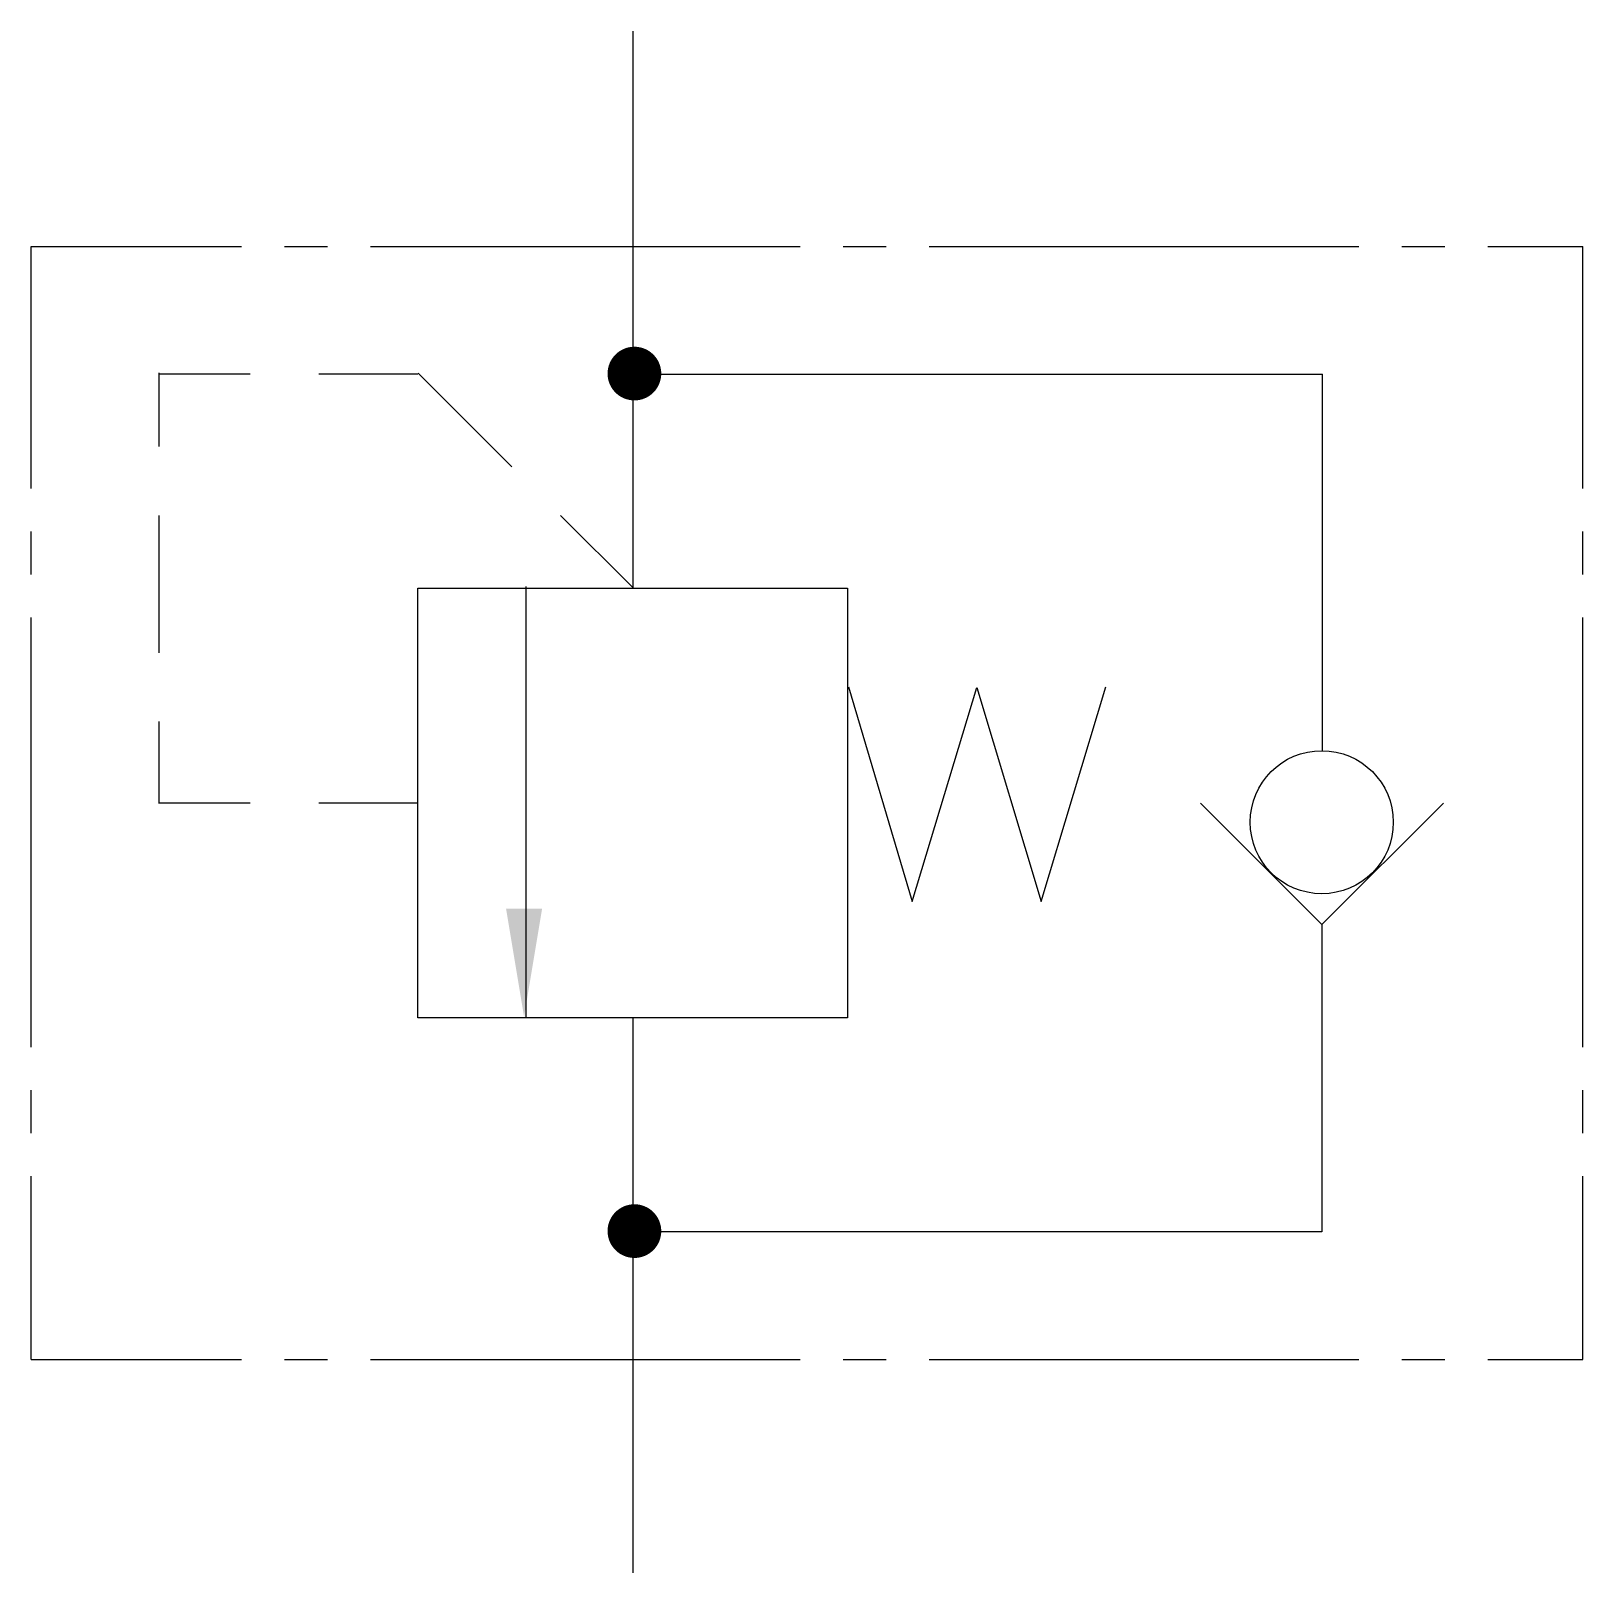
# Model space of a CAD drawing. Extents: x 218.3 to 254.4, y 159.3 to 195.2.
import ezdxf

# ---------------------------------------------------------------- set-up
doc = ezdxf.new("R2010")
doc.units = 0
doc.header["$LTSCALE"] = 5
doc.header["$MEASUREMENT"] = 0
doc.layers.add('11', color=1, linetype='CONTINUOUS')
doc.layers.add('12', color=2, linetype='CONTINUOUS')

msp = doc.modelspace()

# ---------------------------------------------------------------- linework, layer by layer
at = {"layer": '11'}
for p, q in [((232.297, 195.164), (232.297, 182.193)), ((232.276, 187.175), (248.347, 187.175)), ((248.347, 178.414), (248.347, 187.175)), ((227.294, 182.193), (237.294, 182.193)), ((227.294, 172.193), (227.294, 182.193)), ((229.808, 182.235), (229.808, 172.219)), ((237.294, 182.193), (237.294, 172.193)), ((237.317, 179.9), (238.799, 174.903)), ((238.799, 174.903), (240.302, 179.884)), ((240.302, 179.884), (241.804, 174.903)), ((241.804, 174.903), (243.307, 179.9)), ((245.506, 177.196), (248.334, 174.367)), ((248.334, 174.367), (251.163, 177.196)), ((248.335, 174.37), (248.335, 167.214)), ((237.294, 172.193), (227.294, 172.193)), ((232.297, 172.193), (232.297, 159.275)), ((248.335, 167.214), (232.315, 167.214))]:
    msp.add_line(p, q, dxfattribs=at)
at = {"layer": '11', "const_width": 0.625}
for points in [[(232.023, 187.191, 1), (232.648, 187.191, 1)], [(232.023, 167.232, 1), (232.648, 167.232, 1)]]:
    msp.add_lwpolyline(points, format="xyb", close=True, dxfattribs=at)
at = {"layer": '11'}
msp.add_circle((248.33, 176.749), 1.665, dxfattribs=at)
at = {"layer": '12'}
for p, q in [((218.295, 190.148), (223.194, 190.148)), ((218.295, 184.513), (218.295, 190.148)), ((224.194, 190.148), (225.194, 190.148)), ((226.194, 190.148), (236.194, 190.148)), ((237.194, 190.148), (238.194, 190.148)), ((239.194, 190.148), (249.194, 190.148)), ((250.194, 190.148), (251.194, 190.148)), ((252.194, 190.148), (254.408, 190.148)), ((254.408, 184.513), (254.408, 190.148)), ((221.268, 187.21), (221.268, 185.49)), ((223.391, 187.175), (221.268, 187.175)), ((227.294, 187.175), (224.991, 187.175)), ((229.487, 185.019), (227.305, 187.202)), ((221.268, 183.89), (221.268, 180.69)), ((232.313, 182.193), (230.619, 183.888)), ((218.295, 182.513), (218.295, 183.513)), ((254.408, 182.513), (254.408, 183.513)), ((218.295, 171.513), (218.295, 181.513)), ((254.408, 171.513), (254.408, 181.513)), ((221.268, 179.09), (221.268, 177.183)), ((223.391, 177.196), (221.268, 177.196)), ((227.294, 177.196), (224.991, 177.196)), ((218.295, 169.513), (218.295, 170.513)), ((254.408, 169.513), (254.408, 170.513)), ((218.295, 164.243), (218.295, 168.513)), ((254.408, 164.243), (254.408, 168.513)), ((218.295, 164.243), (223.194, 164.243)), ((224.194, 164.243), (225.194, 164.243)), ((226.194, 164.243), (236.194, 164.243)), ((237.194, 164.243), (238.194, 164.243)), ((239.194, 164.243), (249.194, 164.243)), ((250.194, 164.243), (251.194, 164.243)), ((252.194, 164.243), (254.408, 164.243))]:
    msp.add_line(p, q, dxfattribs=at)
msp.add_solid([(229.348, 174.739), (230.188, 174.739), (229.768, 172.219)], dxfattribs=at)

doc.saveas('drawing.dxf')
